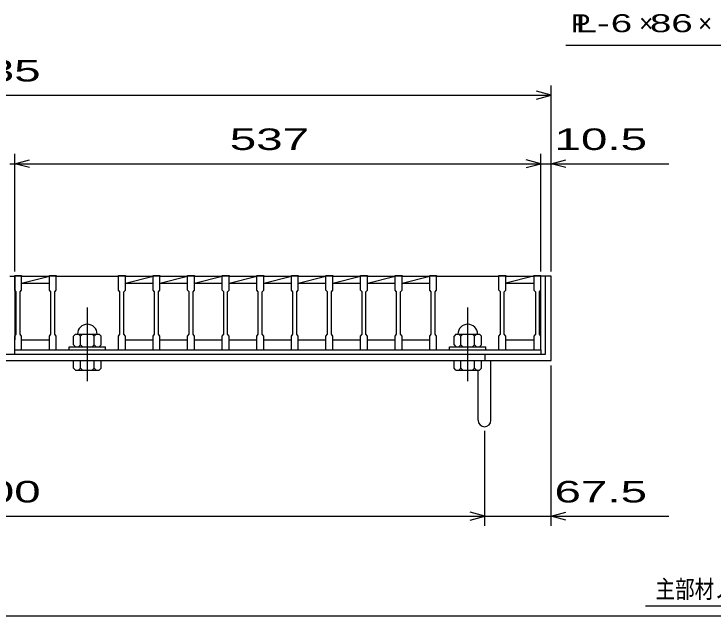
# Model space of a CAD drawing. Units: millimetres, scale not verified. Extents: x -1820 to 1731, y -1282 to 1054.
# Drawn here: x -831 to -117, y -1146 to -532 of the extents above; entities that cross this region are included whole.
import ezdxf
from ezdxf.enums import TextEntityAlignment as Align

# ---------------------------------------------------------------- set-up
doc = ezdxf.new("R2010")
doc.units = ezdxf.units.MM
doc.header["$LTSCALE"] = 10
doc.linetypes.add('CHAIN', pattern=[18.5, 12, -1.5, 3.5, -1.5])
for name, color, linetype, lineweight in [('0_2', 150, 'Continuous', 25), ('16', 3, 'Continuous', 25), ('19', 6, 'Continuous', 25), ('22', 4, 'Continuous', 25), ('32', 4, 'Continuous', 25)]:
    doc.layers.add(name, color=color, linetype=linetype, lineweight=lineweight)
doc.styles.add('ベクトル', font='')
doc.styles.get('ベクトル').set_extended_font_data('ベクトル')

msp = doc.modelspace()

# ---------------------------------------------------------------- linework, layer by layer
at = {"layer": '0_2'}
msp.add_line((1731, -1146.5), (-1729, -1146.5), dxfattribs=at)
at = {"layer": '16'}
for p, q in [((-830, -799.5), (-830, -798.8)), ((-830, -798.8), (-823, -798.8)), ((-823, -798.8), (-823, -799.5)), ((-794.7, -799.5), (-794.7, -798.8)), ((-794.7, -798.8), (-787.7, -798.8)), ((-787.7, -798.8), (-787.7, -799.5)), ((-724.1, -799.5), (-724.1, -798.8)), ((-724.1, -798.8), (-717.1, -798.8)), ((-717.1, -798.8), (-717.1, -799.5)), ((-688.8, -799.5), (-688.8, -798.8)), ((-688.8, -798.8), (-681.8, -798.8)), ((-681.8, -798.8), (-681.8, -799.5)), ((-653.5, -799.5), (-653.5, -798.8)), ((-653.5, -798.8), (-646.5, -798.8)), ((-646.5, -798.8), (-646.5, -799.5)), ((-618.2, -799.5), (-618.2, -798.8)), ((-618.2, -798.8), (-611.2, -798.8)), ((-611.2, -798.8), (-611.2, -799.5)), ((-582.9, -799.5), (-582.9, -798.8)), ((-582.9, -798.8), (-575.9, -798.8)), ((-575.9, -798.8), (-575.9, -799.5)), ((-547.6, -799.5), (-547.6, -798.8)), ((-547.6, -798.8), (-540.6, -798.8)), ((-540.6, -798.8), (-540.6, -799.5)), ((-512.3, -799.5), (-512.3, -798.8)), ((-512.3, -798.8), (-505.3, -798.8)), ((-505.3, -798.8), (-505.3, -799.5)), ((-477, -799.5), (-477, -798.8)), ((-477, -798.8), (-470, -798.8)), ((-470, -798.8), (-470, -799.5)), ((-441.7, -799.5), (-441.7, -798.8)), ((-441.7, -798.8), (-434.7, -798.8)), ((-434.7, -798.8), (-434.7, -799.5)), ((-406.4, -799.5), (-406.4, -798.8)), ((-406.4, -798.8), (-399.4, -798.8)), ((-399.4, -798.8), (-399.4, -799.5)), ((-335.8, -799.5), (-335.8, -798.8)), ((-335.8, -798.8), (-328.8, -798.8)), ((-328.8, -798.8), (-328.8, -799.5)), ((-300, -799.5), (-300, -798.8)), ((-300, -798.8), (-293, -798.8)), ((-293, -798.8), (-293, -799.5)), ((-823, -799.5), (-830, -799.5)), ((-830, -813.5), (-830, -799.5)), ((-830, -799.5), (-830, -864.5)), ((-823, -813.5), (-823, -799.5)), ((-823, -799.5), (-794.7, -799.5)), ((-823, -806.5), (-794.7, -799.5)), ((-787.7, -799.5), (-794.7, -799.5)), ((-794.7, -813.5), (-794.7, -799.5)), ((-787.7, -813.5), (-787.7, -799.5)), ((-787.7, -799.5), (-724.1, -799.5)), ((-717.1, -799.5), (-724.1, -799.5)), ((-724.1, -813.5), (-724.1, -799.5)), ((-717.1, -813.5), (-717.1, -799.5)), ((-717.1, -799.5), (-688.8, -799.5)), ((-717.1, -806.5), (-688.8, -799.5)), ((-681.8, -799.5), (-688.8, -799.5)), ((-688.8, -813.5), (-688.8, -799.5)), ((-681.8, -813.5), (-681.8, -799.5)), ((-681.8, -799.5), (-653.5, -799.5)), ((-681.8, -806.5), (-653.5, -799.5)), ((-646.5, -799.5), (-653.5, -799.5)), ((-653.5, -813.5), (-653.5, -799.5)), ((-646.5, -813.5), (-646.5, -799.5)), ((-646.5, -799.5), (-618.2, -799.5)), ((-646.5, -806.5), (-618.2, -799.5)), ((-611.2, -799.5), (-618.2, -799.5)), ((-618.2, -813.5), (-618.2, -799.5)), ((-611.2, -813.5), (-611.2, -799.5)), ((-611.2, -799.5), (-582.9, -799.5)), ((-611.2, -806.5), (-582.9, -799.5)), ((-575.9, -799.5), (-582.9, -799.5)), ((-582.9, -813.5), (-582.9, -799.5)), ((-575.9, -813.5), (-575.9, -799.5)), ((-575.9, -799.5), (-547.6, -799.5)), ((-575.9, -806.5), (-547.6, -799.5)), ((-540.6, -799.5), (-547.6, -799.5)), ((-547.6, -813.5), (-547.6, -799.5)), ((-540.6, -813.5), (-540.6, -799.5)), ((-540.6, -799.5), (-512.3, -799.5)), ((-540.6, -806.5), (-512.3, -799.5)), ((-505.3, -799.5), (-512.3, -799.5)), ((-512.3, -813.5), (-512.3, -799.5)), ((-505.3, -813.5), (-505.3, -799.5)), ((-505.3, -799.5), (-477, -799.5)), ((-505.3, -806.5), (-477, -799.5)), ((-470, -799.5), (-477, -799.5)), ((-477, -813.5), (-477, -799.5)), ((-470, -813.5), (-470, -799.5)), ((-470, -799.5), (-441.7, -799.5)), ((-470, -806.5), (-441.7, -799.5)), ((-434.7, -799.5), (-441.7, -799.5)), ((-441.7, -813.5), (-441.7, -799.5)), ((-434.7, -813.5), (-434.7, -799.5)), ((-434.7, -799.5), (-406.4, -799.5)), ((-434.7, -806.5), (-406.4, -799.5)), ((-399.4, -799.5), (-406.4, -799.5)), ((-406.4, -813.5), (-406.4, -799.5)), ((-399.4, -813.5), (-399.4, -799.5)), ((-399.4, -799.5), (-335.8, -799.5)), ((-328.8, -799.5), (-335.8, -799.5)), ((-335.8, -813.5), (-335.8, -799.5)), ((-328.8, -813.5), (-328.8, -799.5)), ((-328.8, -799.5), (-300, -799.5)), ((-300.5, -799.5), (-328.8, -806.5)), ((-300, -799.5), (-300, -813.5)), ((-293, -799.5), (-300, -799.5)), ((-293, -813.5), (-293, -799.5)), ((-293, -864.5), (-293, -799.5)), ((-823, -806.5), (-794.7, -806.5)), ((-717.1, -806.5), (-688.8, -806.5)), ((-681.8, -806.5), (-653.5, -806.5)), ((-646.5, -806.5), (-618.2, -806.5)), ((-611.2, -806.5), (-582.9, -806.5)), ((-575.9, -806.5), (-547.6, -806.5)), ((-540.6, -806.5), (-512.3, -806.5)), ((-505.3, -806.5), (-477, -806.5)), ((-470, -806.5), (-441.7, -806.5)), ((-434.7, -806.5), (-406.4, -806.5)), ((-328.8, -806.5), (-300, -806.5)), ((-828.5, -815.5), (-830, -813.5)), ((-828.5, -858.5), (-828.5, -815.5)), ((-824.5, -815.5), (-823, -813.5)), ((-824.5, -858.5), (-824.5, -815.5)), ((-793.2, -815.5), (-794.7, -813.5)), ((-793.2, -858.5), (-793.2, -815.5)), ((-789.2, -815.5), (-787.7, -813.5)), ((-789.2, -858.5), (-789.2, -815.5)), ((-722.6, -815.5), (-724.1, -813.5)), ((-722.6, -858.5), (-722.6, -815.5)), ((-718.6, -815.5), (-717.1, -813.5)), ((-718.6, -858.5), (-718.6, -815.5)), ((-687.3, -815.5), (-688.8, -813.5)), ((-687.3, -858.5), (-687.3, -815.5)), ((-683.3, -815.5), (-681.8, -813.5)), ((-683.3, -858.5), (-683.3, -815.5)), ((-652, -815.5), (-653.5, -813.5)), ((-652, -858.5), (-652, -815.5)), ((-648, -815.5), (-646.5, -813.5)), ((-648, -858.5), (-648, -815.5)), ((-616.7, -815.5), (-618.2, -813.5)), ((-616.7, -858.5), (-616.7, -815.5)), ((-612.7, -815.5), (-611.2, -813.5)), ((-612.7, -858.5), (-612.7, -815.5)), ((-581.4, -815.5), (-582.9, -813.5)), ((-581.4, -858.5), (-581.4, -815.5)), ((-577.4, -815.5), (-575.9, -813.5)), ((-577.4, -858.5), (-577.4, -815.5)), ((-546.1, -815.5), (-547.6, -813.5)), ((-546.1, -858.5), (-546.1, -815.5)), ((-542.1, -815.5), (-540.6, -813.5)), ((-542.1, -858.5), (-542.1, -815.5)), ((-510.8, -815.5), (-512.3, -813.5)), ((-510.8, -858.5), (-510.8, -815.5)), ((-506.8, -815.5), (-505.3, -813.5)), ((-506.8, -858.5), (-506.8, -815.5)), ((-475.5, -815.5), (-477, -813.5)), ((-475.5, -858.5), (-475.5, -815.5)), ((-471.5, -815.5), (-470, -813.5)), ((-471.5, -858.5), (-471.5, -815.5)), ((-440.2, -815.5), (-441.7, -813.5)), ((-440.2, -858.5), (-440.2, -815.5)), ((-436.2, -815.5), (-434.7, -813.5)), ((-436.2, -858.5), (-436.2, -815.5)), ((-404.9, -815.5), (-406.4, -813.5)), ((-404.9, -858.5), (-404.9, -815.5)), ((-400.9, -815.5), (-399.4, -813.5)), ((-400.9, -858.5), (-400.9, -815.5)), ((-334.3, -815.5), (-335.8, -813.5)), ((-334.3, -858.5), (-334.3, -815.5)), ((-330.3, -815.5), (-328.8, -813.5)), ((-330.3, -858.5), (-330.3, -815.5)), ((-300, -813.5), (-298.5, -815.5)), ((-298.5, -815.5), (-298.5, -858.5)), ((-294.5, -815.5), (-293, -813.5)), ((-294.5, -858.5), (-294.5, -815.5)), ((-830, -860.5), (-828.5, -858.5)), ((-830, -874.5), (-830, -860.5)), ((-823, -860.5), (-824.5, -858.5)), ((-823, -874.5), (-823, -860.5)), ((-794.7, -860.5), (-793.2, -858.5)), ((-794.7, -874.5), (-794.7, -860.5)), ((-787.7, -860.5), (-789.2, -858.5)), ((-787.7, -874.5), (-787.7, -860.5)), ((-767.9, -858.5), (-769.9, -860.5)), ((-769.9, -869.5), (-769.9, -860.5)), ((-767.9, -858.5), (-743.9, -858.5)), ((-764.9, -858.5), (-762.9, -860.5)), ((-762.9, -860.5), (-760.9, -858.5)), ((-762.9, -869.5), (-762.9, -860.5)), ((-750.9, -858.5), (-748.9, -860.5)), ((-748.9, -860.5), (-746.9, -858.5)), ((-748.9, -869.5), (-748.9, -860.5)), ((-743.9, -858.5), (-741.9, -860.5)), ((-741.9, -869.5), (-741.9, -860.5)), ((-724.1, -860.5), (-722.6, -858.5)), ((-724.1, -874.5), (-724.1, -860.5)), ((-717.1, -860.5), (-718.6, -858.5)), ((-717.1, -874.5), (-717.1, -860.5)), ((-688.8, -860.5), (-687.3, -858.5)), ((-688.8, -874.5), (-688.8, -860.5)), ((-681.8, -860.5), (-683.3, -858.5)), ((-681.8, -874.5), (-681.8, -860.5)), ((-653.5, -860.5), (-652, -858.5)), ((-653.5, -874.5), (-653.5, -860.5)), ((-646.5, -860.5), (-648, -858.5)), ((-646.5, -874.5), (-646.5, -860.5)), ((-618.2, -860.5), (-616.7, -858.5)), ((-618.2, -874.5), (-618.2, -860.5)), ((-611.2, -860.5), (-612.7, -858.5)), ((-611.2, -874.5), (-611.2, -860.5)), ((-582.9, -860.5), (-581.4, -858.5)), ((-582.9, -874.5), (-582.9, -860.5)), ((-575.9, -860.5), (-577.4, -858.5)), ((-575.9, -874.5), (-575.9, -860.5)), ((-547.6, -860.5), (-546.1, -858.5)), ((-547.6, -874.5), (-547.6, -860.5)), ((-540.6, -860.5), (-542.1, -858.5)), ((-540.6, -874.5), (-540.6, -860.5)), ((-512.3, -860.5), (-510.8, -858.5)), ((-512.3, -874.5), (-512.3, -860.5)), ((-505.3, -860.5), (-506.8, -858.5)), ((-505.3, -874.5), (-505.3, -860.5)), ((-477, -860.5), (-475.5, -858.5)), ((-477, -874.5), (-477, -860.5)), ((-470, -860.5), (-471.5, -858.5)), ((-470, -874.5), (-470, -860.5)), ((-441.7, -860.5), (-440.2, -858.5)), ((-441.7, -874.5), (-441.7, -860.5)), ((-434.7, -860.5), (-436.2, -858.5)), ((-434.7, -874.5), (-434.7, -860.5)), ((-406.4, -860.5), (-404.9, -858.5)), ((-406.4, -874.5), (-406.4, -860.5)), ((-399.4, -860.5), (-400.9, -858.5)), ((-399.4, -874.5), (-399.4, -860.5)), ((-379.6, -858.5), (-381.6, -860.5)), ((-381.6, -869.5), (-381.6, -860.5)), ((-379.6, -858.5), (-355.6, -858.5)), ((-376.6, -858.5), (-374.6, -860.5)), ((-374.6, -860.5), (-372.6, -858.5)), ((-374.6, -869.5), (-374.6, -860.5)), ((-362.6, -858.5), (-360.6, -860.5)), ((-360.6, -860.5), (-358.6, -858.5)), ((-360.6, -869.5), (-360.6, -860.5)), ((-355.6, -858.5), (-353.6, -860.5)), ((-353.6, -869.5), (-353.6, -860.5)), ((-335.8, -860.5), (-334.3, -858.5)), ((-335.8, -874.5), (-335.8, -860.5)), ((-328.8, -860.5), (-330.3, -858.5)), ((-328.8, -874.5), (-328.8, -860.5)), ((-298.5, -858.5), (-300, -860.5)), ((-300, -860.5), (-300, -874.5)), ((-293, -860.5), (-294.5, -858.5)), ((-293, -874.5), (-293, -860.5)), ((-823, -864.5), (-794.7, -864.5)), ((-769.9, -869.5), (-767.9, -871.5)), ((-764.9, -871.5), (-762.9, -869.5)), ((-760.9, -871.5), (-762.9, -869.5)), ((-750.9, -871.5), (-748.9, -869.5)), ((-746.9, -871.5), (-748.9, -869.5)), ((-743.9, -871.5), (-741.9, -869.5)), ((-717.1, -864.5), (-688.8, -864.5)), ((-681.8, -864.5), (-653.5, -864.5)), ((-646.5, -864.5), (-618.2, -864.5)), ((-611.2, -864.5), (-582.9, -864.5)), ((-575.9, -864.5), (-547.6, -864.5)), ((-540.6, -864.5), (-512.3, -864.5)), ((-505.3, -864.5), (-477, -864.5)), ((-470, -864.5), (-441.7, -864.5)), ((-434.7, -864.5), (-406.4, -864.5)), ((-381.6, -869.5), (-379.6, -871.5)), ((-376.6, -871.5), (-374.6, -869.5)), ((-372.6, -871.5), (-374.6, -869.5)), ((-362.6, -871.5), (-360.6, -869.5)), ((-358.6, -871.5), (-360.6, -869.5)), ((-355.6, -871.5), (-353.6, -869.5)), ((-328.8, -864.5), (-300, -864.5)), ((-830, -874.5), (-823, -874.5)), ((-830, -874.5), (-293, -874.5)), ((-830, -879.5), (-830, -874.5)), ((-794.7, -874.5), (-787.7, -874.5)), ((-787.7, -874.5), (-724.1, -874.5)), ((-774.4, -874.5), (-774.4, -871.5)), ((-774.4, -871.5), (-737.4, -871.5)), ((-774.4, -874.5), (-737.4, -874.5)), ((-737.4, -874.5), (-737.4, -871.5)), ((-724.1, -874.5), (-717.1, -874.5)), ((-688.8, -874.5), (-681.8, -874.5)), ((-653.5, -874.5), (-646.5, -874.5)), ((-618.2, -874.5), (-611.2, -874.5)), ((-582.9, -874.5), (-575.9, -874.5)), ((-547.6, -874.5), (-540.6, -874.5)), ((-512.3, -874.5), (-505.3, -874.5)), ((-477, -874.5), (-470, -874.5)), ((-441.7, -874.5), (-434.7, -874.5)), ((-406.4, -874.5), (-399.4, -874.5)), ((-399.4, -874.5), (-335.8, -874.5)), ((-386.1, -874.5), (-386.1, -871.5)), ((-386.1, -871.5), (-349.1, -871.5)), ((-386.1, -874.5), (-349.1, -874.5)), ((-349.1, -874.5), (-349.1, -871.5)), ((-335.8, -874.5), (-328.8, -874.5)), ((-300, -874.5), (-293, -874.5)), ((-293, -874.5), (-293, -879.5)), ((-293, -879.5), (-830, -879.5))]:
    msp.add_line(p, q, dxfattribs=at)
at = {"layer": '16', "linetype": 'CHAIN'}
for p, q in [((-755.9, -906.5), (-755.9, -831.5)), ((-367.6, -906.5), (-367.6, -831.5))]:
    msp.add_line(p, q, dxfattribs=at)
at = {"layer": '16'}
for centre in [(-755.9, -858.5), (-367.6, -858.5)]:
    msp.add_arc(centre, 10, 0, 180, dxfattribs=at)
at = {"layer": '19'}
for p, q in [((-835, -799.5), (-830, -799.5)), ((-282.5, -799.5), (-293, -799.5)), ((-288.5, -799.5), (-288.5, -879.5)), ((-282.5, -885.5), (-282.5, -799.5)), ((-288.5, -879.5), (-1411.5, -879.5)), ((-350, -879.5), (-350, -885.5)), ((-1417.5, -885.5), (-282.5, -885.5)), ((-769.9, -893.5), (-769.9, -885.5)), ((-769.9, -885.5), (-741.9, -885.5)), ((-762.9, -893.5), (-762.9, -885.5)), ((-748.9, -893.5), (-748.9, -885.5)), ((-741.9, -893.5), (-741.9, -885.5)), ((-381.6, -893.5), (-381.6, -885.5)), ((-381.6, -885.5), (-353.6, -885.5)), ((-374.6, -893.5), (-374.6, -885.5)), ((-360.6, -893.5), (-360.6, -885.5)), ((-353.6, -893.5), (-353.6, -885.5)), ((-344, -946.61), (-344, -885.5)), ((-767.9, -895.5), (-769.9, -893.5)), ((-767.9, -895.5), (-743.9, -895.5)), ((-764.9, -895.5), (-762.9, -893.5)), ((-760.9, -895.5), (-762.9, -893.5)), ((-750.9, -895.5), (-748.9, -893.5)), ((-746.9, -895.5), (-748.9, -893.5)), ((-741.9, -893.5), (-743.9, -895.5)), ((-379.6, -895.5), (-381.6, -893.5)), ((-379.6, -895.5), (-355.6, -895.5)), ((-376.6, -895.5), (-374.6, -893.5)), ((-372.6, -895.5), (-374.6, -893.5)), ((-362.6, -895.5), (-360.6, -893.5)), ((-358.6, -895.5), (-360.6, -893.5)), ((-357, -946.61), (-357, -895.5)), ((-353.6, -893.5), (-355.6, -895.5))]:
    msp.add_line(p, q, dxfattribs=at)
msp.add_arc((-350.5, -946.61), 6.5, 180, 0, dxfattribs=at)
at = {"layer": '22'}
for p, q in [((-267.5, -563.5), (-27.5, -563.5)), ((-282.5, -794.5), (-282.5, -604.5)), ((-282.5, -614.5), (-297.5, -610.5)), ((-1417.5, -614.5), (-282.5, -614.5)), ((-297.5, -618.5), (-282.5, -614.5)), ((-830, -794.5), (-830, -674.5)), ((-293, -794.5), (-293, -674.5)), ((-282.5, -794.5), (-282.5, -674.5)), ((-835, -684.5), (-830, -684.5)), ((-830, -684.5), (-815, -680.5)), ((-815, -688.5), (-830, -684.5)), ((-830, -684.5), (-293, -684.5)), ((-293, -684.5), (-308, -680.5)), ((-308, -688.5), (-293, -684.5)), ((-293, -684.5), (-282.5, -684.5)), ((-282.5, -684.5), (-267.5, -680.5)), ((-267.5, -688.5), (-282.5, -684.5)), ((-282.5, -684.5), (-162.5, -684.5)), ((-282.5, -1054.5), (-282.5, -890.5)), ((-350, -1054.5), (-350, -957.5)), ((-350, -1044.5), (-365, -1040.5)), ((-282.5, -1044.5), (-267.5, -1040.5)), ((-1350, -1044.5), (-350, -1044.5)), ((-365, -1048.5), (-350, -1044.5)), ((-350, -1044.5), (-282.5, -1044.5)), ((-267.5, -1048.5), (-282.5, -1044.5)), ((-282.5, -1044.5), (-162.5, -1044.5))]:
    msp.add_line(p, q, dxfattribs=at)
at = {"layer": '32'}
msp.add_line((69, -1136.5), (-186, -1136.5), dxfattribs=at)

# ---------------------------------------------------------------- texts
at = {"layer": '22', "color": 2, "style": 'ベクトル'}
for s, height, width, p in [('P', 18.33, 1.25, (-262.5, -541)), ('L-', 18.33, 1.6, (-257.5, -541)), (' 6 ', 18.33, 1.6, (-232.5, -541)), (' 86 ', 18.33, 1.6, (-192.5, -541)), (' 1135 ', 21.99, 1.65, (-925, -589.5)), (' 537 ', 21.99, 1.65, (-624, -659.5)), (' 10.5 ', 21.99, 1.65, (-292.5, -659.5)), (' 1000 ', 21.99, 1.65, (-925, -1019.5)), (' 67.5 ', 21.99, 1.65, (-292.5, -1019.5))]:
    msp.add_text(s, height=height, dxfattribs=dict(at, width=width)).set_placement(p, align=Align.MIDDLE_LEFT)
for p in [(-192.5, -541), (-132.5, -541)]:
    msp.add_text('×', height=18.33, dxfattribs=at).set_placement(p, align=Align.MIDDLE_LEFT)
at = {"layer": '32', "color": 2, "style": 'ベクトル', "width": 0.8}
msp.add_text('主部材ノンスリップ部詳細', height=18.33, dxfattribs=at).set_placement((-176, -1119), align=Align.MIDDLE_LEFT)

doc.saveas('drawing.dxf')
